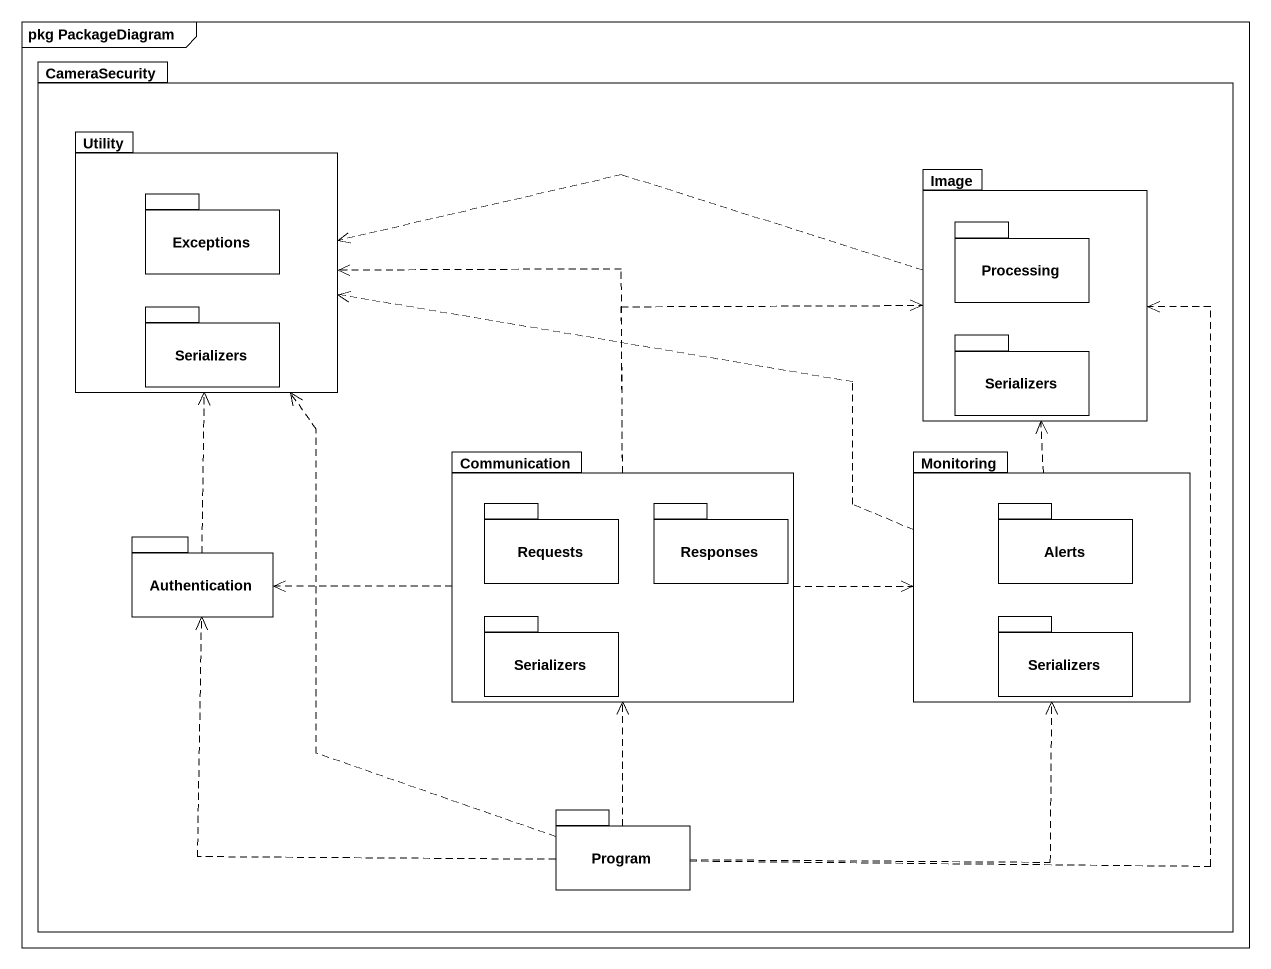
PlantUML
@startuml
mainframe pkg PackageDiagram
package CameraSecurity {
  package Utility {
    package Exceptions {
    }
    package Serializers {
    }
  }
  package Image {
    package Processing {
    }
    package "Serializers" as Serializers_2 {
    }
  }
  package Communication {
    package Requests {
    }
    package Responses {
    }
    package "Serializers" as Serializers_3 {
    }
  }
  package Monitoring {
    package Alerts {
    }
    package "Serializers" as Serializers_4 {
    }
  }
  package Authentication {
  }
  package Program {
  }
}
Image .left.> Utility
Communication .up.> Utility
Communication .up.> Image
Communication .right.> Monitoring
Communication .left.> Authentication
Monitoring .left.> Utility
Monitoring .up.> Image
Authentication .up.> Utility
Program .up.> Utility
Program .up.> Image
Program .up.> Communication
Program .up.> Monitoring
Program .up.> Authentication
@enduml
